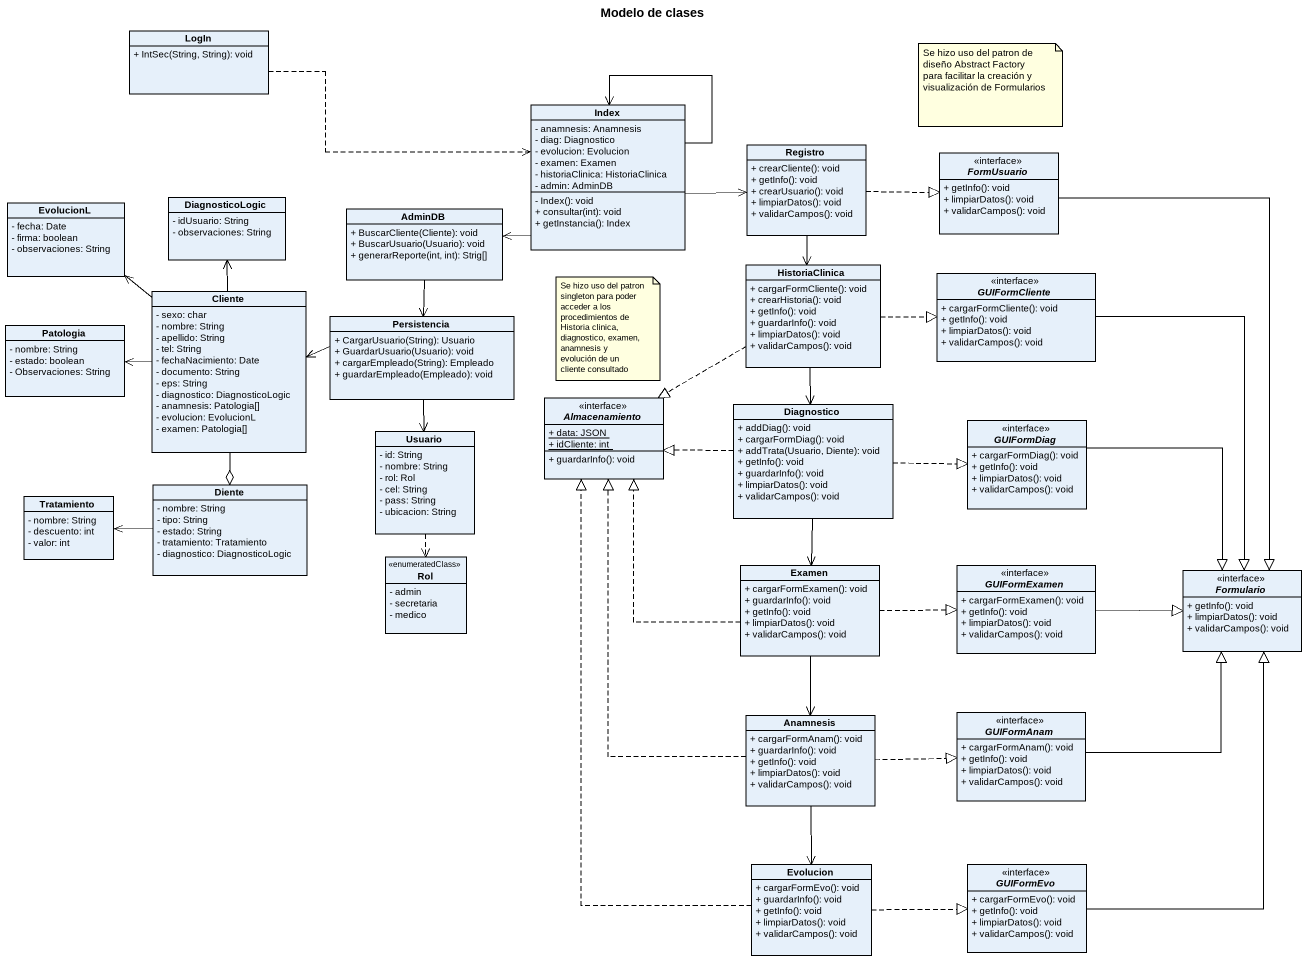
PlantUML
@startuml
title Modelo de clases
hide circle
hide empty members
skinparam classAttributeIconSize 0
class LogIn {
  + IntSec(String, String): void
}
class Index {
  - anamnesis: Anamnesis
  - diag: Diagnostico
  - evolucion: Evolucion
  - examen: Examen
  - historiaClinica: HistoriaClinica
  - admin: AdminDB
  - Index(): void
  + consultar(int): void
  + getInstancia(): Index
}
class Registro {
  + crearCliente(): void
  + getInfo(): void
  + crearUsuario(): void
  + limpiarDatos(): void
  + validarCampos(): void
}
interface FormUsuario {
  + getInfo(): void
  + limpiarDatos(): void
  + validarCampos(): void
}
class EvolucionL {
  - fecha: Date
  - firma: boolean
  - observaciones: String
}
class DiagnosticoLogic {
  - idUsuario: String
  - observaciones: String
}
class AdminDB {
  + BuscarCliente(Cliente): void
  + BuscarUsuario(Usuario): void
  + generarReporte(int, int): Strig[]
}
class HistoriaClinica {
  + cargarFormCliente(): void
  + crearHistoria(): void
  + getInfo(): void
  + guardarInfo(): void
  + limpiarDatos(): void
  + validarCampos(): void
}
interface GUIFormCliente {
  + cargarFormCliente(): void
  + getInfo(): void
  + limpiarDatos(): void
  + validarCampos(): void
}
class Patologia {
  - nombre: String
  - estado: boolean
  - Observaciones: String
}
class Cliente {
  - sexo: char
  - nombre: String
  - apellido: String
  - tel: String
  - fechaNacimiento: Date
  - documento: String
  - eps: String
  - diagnostico: DiagnosticoLogic
  - anamnesis: Patologia[]
  - evolucion: EvolucionL
  - examen: Patologia[]
}
class Persistencia {
  + CargarUsuario(String): Usuario
  + GuardarUsuario(Usuario): void
  + cargarEmpleado(String): Empleado
  + guardarEmpleado(Empleado): void
}
interface Almacenamiento {
  {static} + data: JSON
  {static} + idCliente: int
  + guardarInfo(): void
}
class Diagnostico {
  + addDiag(): void
  + cargarFormDiag(): void
  + addTrata(Usuario, Diente): void
  + getInfo(): void
  + guardarInfo(): void
  + limpiarDatos(): void
  + validarCampos(): void
}
class Usuario {
  - id: String
  - nombre: String
  - rol: Rol
  - cel: String
  - pass: String
  - ubicacion: String
}
interface GUIFormDiag {
  + cargarFormDiag(): void
  + getInfo(): void
  + limpiarDatos(): void
  + validarCampos(): void
}
class Diente {
  - nombre: String
  - tipo: String
  - estado: String
  - tratamiento: Tratamiento
  - diagnostico: DiagnosticoLogic
}
class Tratamiento {
  - nombre: String
  - descuento: int
  - valor: int
}
class Rol <<enumeratedClass>> {
  - admin
  - secretaria
  - medico
}
class Examen {
  + cargarFormExamen(): void
  + guardarInfo(): void
  + getInfo(): void
  + limpiarDatos(): void
  + validarCampos(): void
}
interface GUIFormExamen {
  + cargarFormExamen(): void
  + getInfo(): void
  + limpiarDatos(): void
  + validarCampos(): void
}
interface Formulario {
  + getInfo(): void
  + limpiarDatos(): void
  + validarCampos(): void
}
class Anamnesis {
  + cargarFormAnam(): void
  + guardarInfo(): void
  + getInfo(): void
  + limpiarDatos(): void
  + validarCampos(): void
}
interface GUIFormAnam {
  + cargarFormAnam(): void
  + getInfo(): void
  + limpiarDatos(): void
  + validarCampos(): void
}
class Evolucion {
  + cargarFormEvo(): void
  + guardarInfo(): void
  + getInfo(): void
  + limpiarDatos(): void
  + validarCampos(): void
}
interface GUIFormEvo {
  + cargarFormEvo(): void
  + getInfo(): void
  + limpiarDatos(): void
  + validarCampos(): void
}
LogIn .right.> Index
Index --> Index
Index -right-> Registro
Index -left-> AdminDB
Registro .right.|> FormUsuario
Registro --> HistoriaClinica
FormUsuario --|> Formulario
AdminDB --> Persistencia
HistoriaClinica .right.|> GUIFormCliente
HistoriaClinica .left.|> Almacenamiento
HistoriaClinica --> Diagnostico
GUIFormCliente --|> Formulario
Cliente -up-> EvolucionL
Cliente -up-> DiagnosticoLogic
Cliente -left-> Patologia
Cliente --o Diente
Persistencia -left-> Cliente
Persistencia --> Usuario
Diagnostico .left.|> Almacenamiento
Diagnostico .right.|> GUIFormDiag
Diagnostico --> Examen
Usuario ..> Rol
GUIFormDiag --|> Formulario
Diente -left-> Tratamiento
Examen .up.|> Almacenamiento
Examen .right.|> GUIFormExamen
Examen --> Anamnesis
GUIFormExamen -right-|> Formulario
Anamnesis .up.|> Almacenamiento
Anamnesis .right.|> GUIFormAnam
Anamnesis --> Evolucion
GUIFormAnam -up-|> Formulario
Evolucion .up.|> Almacenamiento
Evolucion .right.|> GUIFormEvo
GUIFormEvo -up-|> Formulario
note as N1
  Se hizo uso del patron de diseño Abstract Factory
  para facilitar la creación y visualización de Formularios
end note
note as N2
  Se hizo uso del patron singleton para poder acceder a los procedimientos de Historia clinica, diagnostico, examen, anamnesis y evolución de un cliente consultado
end note
@enduml
